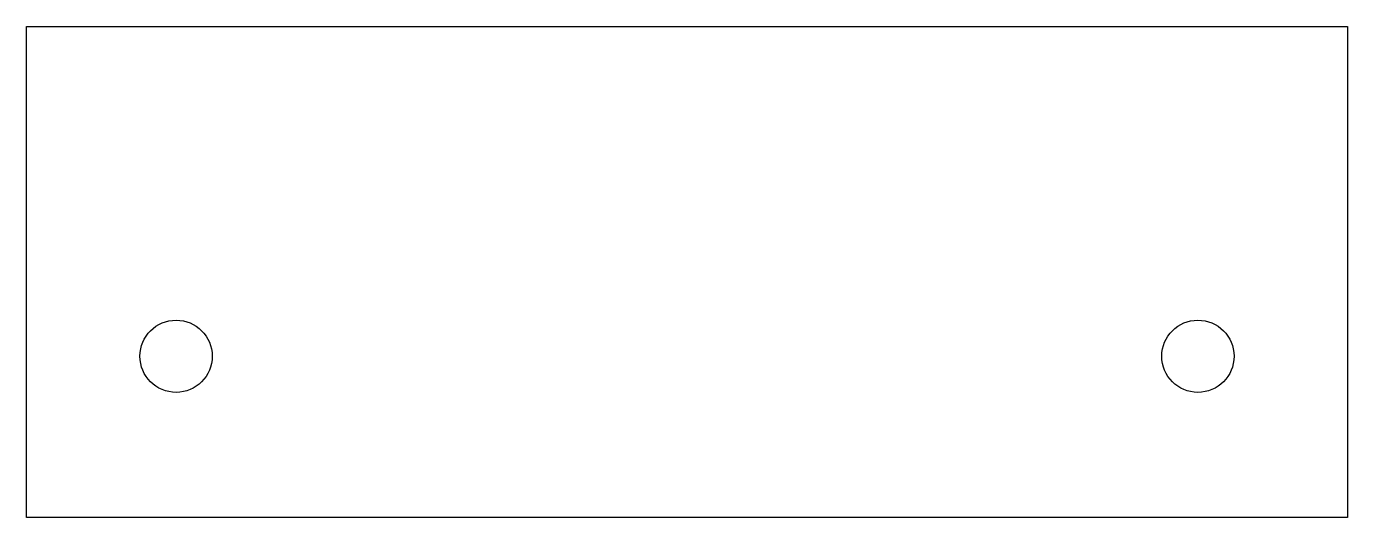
# Model space of a CAD drawing. Header units: millimetres. Extents: x -137 to 137, y -102 to 0.
import ezdxf

# ---------------------------------------------------------------- set-up
doc = ezdxf.new("R2010")
doc.units = ezdxf.units.MM
doc.layers.add('Binder003', color=7, linetype='CONTINUOUS')

msp = doc.modelspace()

# ---------------------------------------------------------------- linework, layer by layer
at = {"layer": 'Binder003'}
for p, q in [((-137.15, -102, 182.5), (-137.15, 0, 182.5)), ((-137.15, 0, 182.5), (137.15, 0, 182.5)), ((137.15, 0, 182.5), (137.15, -102, 182.5)), ((137.15, -102, 182.5), (-137.15, -102, 182.5))]:
    msp.add_line(p, q, dxfattribs=at)
for centre in [(-106.075, -68.5), (106.075, -68.5)]:
    msp.add_circle(centre, 7.5, dxfattribs=at)

doc.saveas('drawing.dxf')
